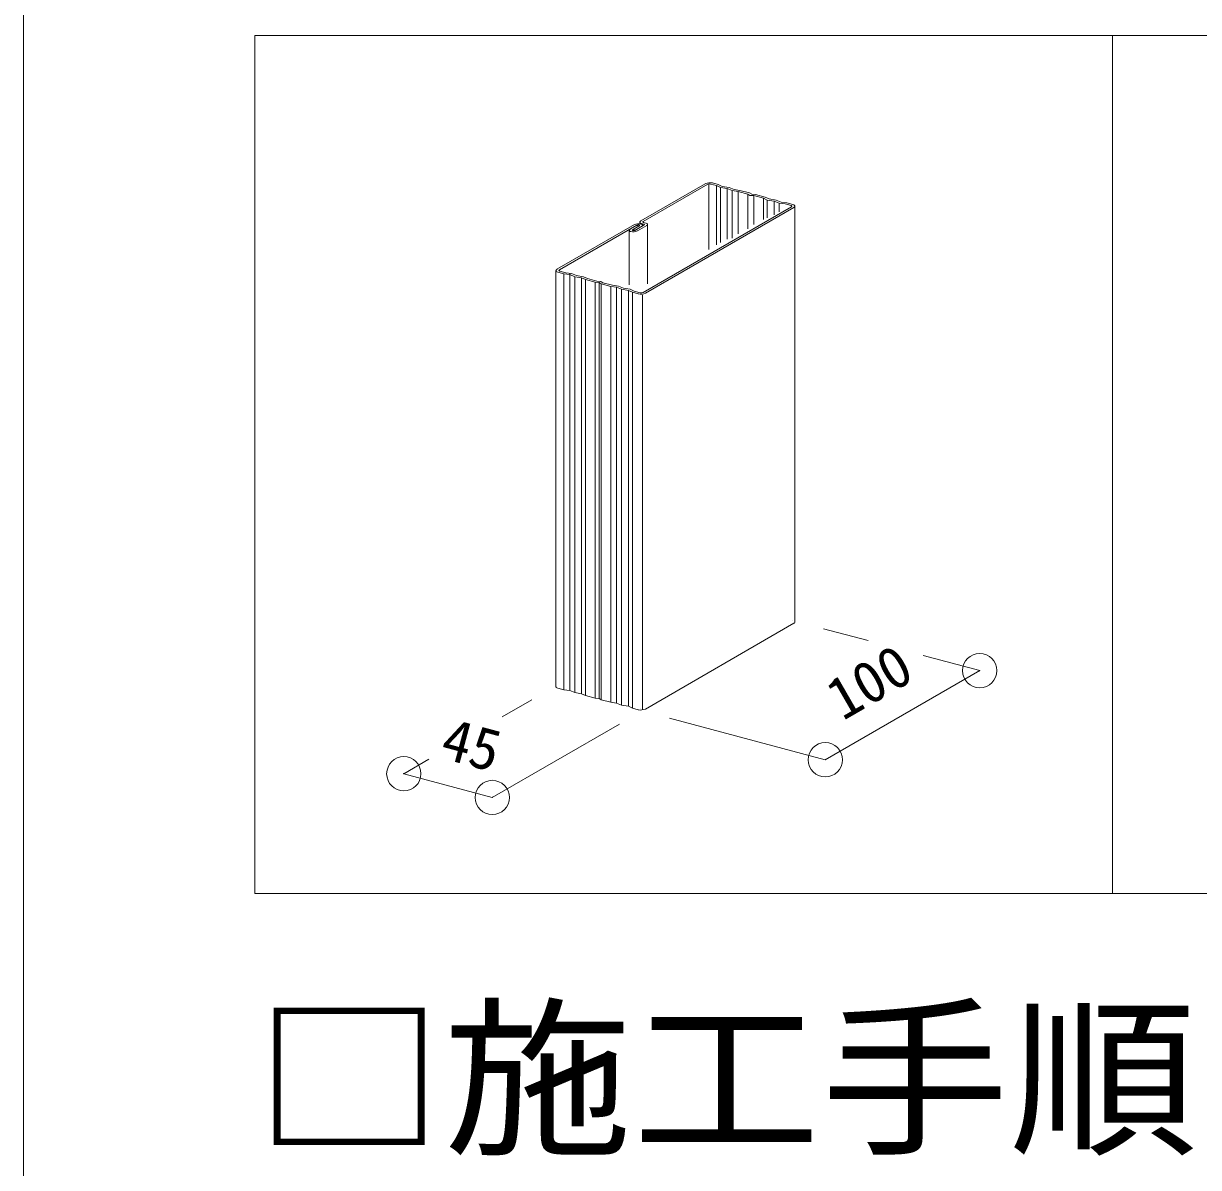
# Model space of a CAD drawing. Units: millimetres on the paper. Extents: x -195 to 195, y -140 to 138.
# Drawn here: x -195 to -174.45, y 102.71 to 122.71 of the extents above; entities that cross this region are included whole.
import ezdxf
from ezdxf.enums import TextEntityAlignment as Align

# ---------------------------------------------------------------- set-up
doc = ezdxf.new("R2010")
doc.units = ezdxf.units.MM
doc.header["$PDMODE"] = 32
doc.header["$PDSIZE"] = 0.6
doc.layers.add('0-2_SQバー', color=7, linetype='Continuous', lineweight=18)
doc.layers.add('F-3_ランナー', color=4, linetype='Continuous', lineweight=9)
doc.layers.add('F-6_文字・矢印', color=4, linetype='Continuous')
doc.styles.add('ＭＳ ゴシック', font='')
doc.styles.get('ＭＳ ゴシック').set_extended_font_data('MS Gothic')

msp = doc.modelspace()

# ---------------------------------------------------------------- linework, layer by layer
at = {"layer": '0-2_SQバー'}
for p, q in [((-184.203, 119.263), (-183.075, 119.914)), ((-184.161, 119.252), (-183.033, 119.903)), ((-182.879, 119.88), (-182.984, 119.908)), ((-182.847, 119.899), (-182.951, 119.927)), ((-182.5, 119.778), (-182.332, 119.733)), ((-182.468, 119.797), (-182.299, 119.752)), ((-182.227, 119.705), (-182.059, 119.66)), ((-182.195, 119.724), (-182.026, 119.679)), ((-184.162, 118.013), (-181.569, 119.511)), ((-184.121, 118.002), (-181.526, 119.5)), ((-181.68, 119.559), (-181.575, 119.531)), ((-181.647, 119.577), (-181.543, 119.549)), ((-184.19, 119.218), (-184.147, 119.207)), ((-184.157, 119.237), (-184.115, 119.226)), ((-185.669, 118.417), (-184.314, 119.199)), ((-185.627, 118.405), (-184.272, 119.188)), ((-184.347, 119.109), (-184.23, 119.177)), ((-184.342, 119.112), (-184.301, 119.101)), ((-184.305, 119.098), (-184.142, 119.192)), ((-184.276, 119.185), (-184.234, 119.174)), ((-184.263, 119.087), (-184.099, 119.182)), ((-185.516, 118.357), (-185.621, 118.385)), ((-185.549, 118.339), (-185.655, 118.367)), ((-185.17, 118.237), (-185.001, 118.192)), ((-185.137, 118.256), (-184.969, 118.211)), ((-184.864, 118.183), (-184.696, 118.138)), ((-184.897, 118.164), (-184.728, 118.119)), ((-184.349, 118.017), (-184.246, 117.99)), ((-184.317, 118.036), (-184.213, 118.008)), ((-184.121, 110.729), (-181.526, 112.228)), ((-185.549, 111.066), (-185.655, 111.094)), ((-185.17, 110.964), (-185.001, 110.919)), ((-184.897, 110.891), (-184.728, 110.846)), ((-184.349, 110.745), (-184.246, 110.717))]:
    msp.add_line(p, q, dxfattribs=at)
at = {"layer": '0-2_SQバー', "color": 4, "lineweight": 9}
for p, q in [((-183.011, 119.909), (-183.011, 118.765)), ((-182.879, 119.88), (-182.879, 118.843)), ((-182.81, 119.848), (-182.81, 118.885)), ((-182.69, 119.829), (-182.69, 118.946)), ((-182.602, 119.792), (-182.602, 118.963)), ((-182.5, 119.778), (-182.5, 119.036)), ((-182.332, 119.733), (-182.332, 119.122)), ((-182.227, 119.705), (-182.227, 119.2)), ((-182.059, 119.66), (-182.059, 119.285)), ((-181.99, 119.628), (-181.99, 119.319)), ((-181.869, 119.609), (-181.869, 119.367)), ((-181.781, 119.572), (-181.781, 119.421)), ((-184.404, 118.144), (-184.404, 119.098)), ((-184.084, 118.162), (-184.084, 119.2)), ((-185.549, 118.339), (-185.549, 111.066)), ((-185.447, 111.053), (-185.447, 118.344)), ((-185.359, 118.288), (-185.359, 111.015)), ((-185.239, 110.997), (-185.239, 118.269)), ((-185.17, 110.964), (-185.17, 118.237)), ((-185.001, 118.192), (-185.001, 110.919)), ((-184.933, 110.915), (-184.933, 118.187)), ((-184.897, 110.891), (-184.897, 118.164)), ((-184.728, 118.119), (-184.728, 110.846)), ((-184.627, 118.105), (-184.627, 110.833)), ((-184.539, 110.795), (-184.539, 118.068)), ((-184.418, 118.049), (-184.418, 110.777)), ((-184.349, 110.745), (-184.349, 118.017)), ((-181.005, 112.132), (-180.227, 111.924)), ((-179.265, 111.666), (-178.272, 111.4)), ((-180.976, 109.841), (-178.273, 111.401)), ((-186.108, 110.89), (-186.627, 110.591)), ((-183.699, 110.57), (-180.976, 109.841)), ((-184.577, 110.466), (-186.801, 109.182)), ((-187.908, 109.851), (-188.348, 109.597)), ((-188.348, 109.597), (-186.801, 109.182))]:
    msp.add_line(p, q, dxfattribs=at)
at = {"layer": '0-2_SQバー', "color": 3}
for p, q in [((-181.509, 112.249), (-181.509, 119.524)), ((-185.687, 118.39), (-185.687, 111.117)), ((-184.175, 117.971), (-184.175, 110.713))]:
    msp.add_line(p, q, dxfattribs=at)
at = {"layer": '0-2_SQバー'}
for points in [[(-182.879, 119.88), (-182.81, 119.848), (-182.69, 119.829), (-182.602, 119.792), (-182.5, 119.778)], [(-182.847, 119.899), (-182.778, 119.867), (-182.657, 119.848), (-182.569, 119.811), (-182.468, 119.797)], [(-182.332, 119.733), (-182.296, 119.71), (-182.227, 119.705)], [(-182.299, 119.752), (-182.263, 119.729), (-182.195, 119.724)], [(-182.059, 119.66), (-181.99, 119.628), (-181.869, 119.609), (-181.781, 119.572), (-181.68, 119.559)], [(-182.026, 119.679), (-181.957, 119.647), (-181.837, 119.628), (-181.749, 119.591), (-181.647, 119.577)], [(-185.17, 118.237), (-185.239, 118.269), (-185.359, 118.288), (-185.447, 118.325), (-185.549, 118.339)], [(-185.137, 118.256), (-185.206, 118.288), (-185.327, 118.307), (-185.415, 118.344), (-185.516, 118.357)], [(-184.897, 118.164), (-184.933, 118.187), (-185.001, 118.192)], [(-184.864, 118.183), (-184.9, 118.206), (-184.969, 118.211)], [(-184.349, 118.017), (-184.418, 118.049), (-184.539, 118.068), (-184.627, 118.105), (-184.728, 118.119)], [(-184.317, 118.036), (-184.386, 118.068), (-184.506, 118.087), (-184.594, 118.124), (-184.696, 118.138)], [(-185.17, 110.964), (-185.239, 110.997), (-185.359, 111.015), (-185.447, 111.053), (-185.549, 111.066)], [(-184.897, 110.891), (-184.933, 110.915), (-185.001, 110.919)], [(-184.349, 110.745), (-184.418, 110.777), (-184.539, 110.795), (-184.627, 110.833), (-184.728, 110.846)]]:
    msp.add_lwpolyline(points, dxfattribs=at)
for centre, radius, start, end in [((-182.995, 119.745), 0.187, 76.4174, 115.1932), ((-183.001, 119.835), 0.0748, 76.4174, 115.1932), ((-182.986, 119.891), 0.0174, 83.631, 83.6311), ((-182.956, 119.883), 0.0436, 83.631, 83.6311), ((-181.585, 119.494), 0.0382, 63.1291, 74.5715), ((-181.593, 119.458), 0.0748, 76.4174, 76.4179), ((-181.577, 119.513), 0.0174, 83.631, 83.6311), ((-181.579, 119.529), 0.0209, 298.9932, 322.6818), ((-181.579, 119.529), 0.0213, 298.34956, 298.34959), ((-181.582, 119.503), 0.0279, 50.9955, 60.9936), ((-181.57, 119.519), 0.0083, 18.3262, 46.8176), ((-181.568, 119.52), 0.0061, 326.649, 19.3447), ((-181.548, 119.506), 0.0436, 83.631, 83.6311), ((-181.568, 119.457), 0.0956, 63.1291, 74.5715), ((-181.587, 119.367), 0.187, 76.4174, 76.4179), ((-181.553, 119.545), 0.0521, 298.9932, 322.6818), ((-181.553, 119.546), 0.0533, 298.34956, 298.34959), ((-181.559, 119.481), 0.0697, 50.9955, 60.9936), ((-181.529, 119.52), 0.0209, 18.3262, 46.8176), ((-181.524, 119.522), 0.0154, 326.649, 19.3447), ((-184.242, 119.047), 0.168, 76.4174, 115.1932), ((-184.198, 119.239), 0.0211, 149.1963, 182.6544), ((-184.208, 119.239), 0.0105, 185.2295, 230.6299), ((-184.181, 119.227), 0.0417, 121.9226, 147.4363), ((-184.171, 119.287), 0.071, 231.876, 255.5219), ((-184.131, 119.111), 0.168, 115.1931, 115.1932), ((-184.207, 119.171), 0.0392, 83.631, 83.6311), ((-184.225, 119.127), 0.086, 63.1291, 74.5715), ((-184.174, 119.272), 0.0559, 254.9207, 255.0793), ((-184.217, 119.149), 0.0627, 50.9955, 60.9936), ((-184.154, 119.24), 0.0139, 121.9226, 147.4363), ((-184.159, 119.244), 0.007, 149.1963, 182.6544), ((-184.163, 119.244), 0.0035, 185.2295, 230.6299), ((-184.151, 119.26), 0.0237, 231.876, 255.5219), ((-184.152, 119.255), 0.0186, 254.9207, 255.0793), ((-184.149, 119.194), 0.0131, 83.631, 83.6311), ((-184.155, 119.179), 0.0287, 63.1291, 74.5715), ((-184.152, 119.187), 0.0209, 50.9955, 60.9936), ((-184.143, 119.198), 0.0063, 18.3262, 46.8176), ((-184.119, 119.187), 0.0392, 83.631, 83.6311), ((-184.138, 119.143), 0.086, 63.1291, 74.5715), ((-184.129, 119.165), 0.0627, 50.9955, 60.9936), ((-184.102, 119.2), 0.0188, 18.3262, 46.8176), ((-184.098, 119.201), 0.0138, 326.649, 19.3447), ((-184.383, 119.097), 0.0211, 149.1963, 182.6544), ((-184.394, 119.097), 0.0105, 185.2295, 230.6299), ((-184.366, 119.085), 0.0417, 121.9226, 147.4363), ((-184.357, 119.144), 0.071, 231.876, 255.5219), ((-184.317, 118.968), 0.168, 115.1931, 115.1932), ((-184.335, 119.239), 0.168, 256.4175, 295.1932), ((-184.36, 119.13), 0.0559, 254.9207, 255.0793), ((-184.345, 119.101), 0.007, 149.1963, 182.6544), ((-184.339, 119.098), 0.0139, 121.9226, 147.4363), ((-184.348, 119.101), 0.0035, 185.2295, 230.6299), ((-184.336, 119.117), 0.0237, 231.876, 255.5219), ((-184.323, 119.059), 0.0561, 115.1931, 115.1932), ((-184.329, 119.149), 0.0561, 256.4175, 295.1932), ((-184.337, 119.112), 0.0186, 254.9207, 255.0793), ((-184.323, 119.059), 0.0561, 76.4174, 76.4175), ((-184.311, 119.1), 0.0131, 83.631, 83.6311), ((-184.312, 119.112), 0.0156, 298.9932, 301.0068), ((-184.312, 119.112), 0.016, 298.34956, 298.34959), ((-184.248, 119.137), 0.0561, 76.4174, 115.1932), ((-184.286, 119.128), 0.0469, 298.9932, 301.0068), ((-184.286, 119.129), 0.0479, 298.34956, 298.34959), ((-184.236, 119.179), 0.0131, 83.631, 83.6311), ((-184.242, 119.164), 0.0287, 63.1291, 74.5715), ((-184.24, 119.171), 0.0209, 50.9955, 60.9936), ((-184.238, 119.19), 0.0156, 298.9932, 322.6818), ((-184.238, 119.191), 0.016, 298.34956, 298.34959), ((-184.231, 119.183), 0.0063, 18.3262, 46.8176), ((-184.229, 119.183), 0.0046, 326.649, 19.3447), ((-184.211, 119.206), 0.0469, 298.9932, 322.6818), ((-184.211, 119.208), 0.0479, 298.34956, 298.34959), ((-184.19, 119.184), 0.0188, 18.3262, 46.8176), ((-184.185, 119.186), 0.0138, 326.649, 19.3447), ((-184.15, 119.206), 0.0156, 298.9932, 322.6818), ((-184.15, 119.206), 0.016, 298.34956, 298.34959), ((-184.141, 119.199), 0.0046, 326.649, 19.3447), ((-184.123, 119.222), 0.0469, 298.9932, 322.6818), ((-184.123, 119.223), 0.0479, 298.34956, 298.34959), ((-185.663, 118.39), 0.0235, 149.1963, 182.6544), ((-185.675, 118.39), 0.0117, 185.2295, 230.6299), ((-185.644, 118.377), 0.0464, 121.9226, 147.4363), ((-185.634, 118.443), 0.0789, 231.876, 254.478), ((-185.589, 118.247), 0.187, 115.1931, 115.1932), ((-185.625, 118.395), 0.0094, 149.1963, 182.6544), ((-185.629, 118.395), 0.0047, 185.2295, 230.6299), ((-185.617, 118.39), 0.0186, 121.9226, 147.4363), ((-185.613, 118.416), 0.0316, 231.876, 255.5219), ((-185.595, 118.338), 0.0748, 115.1931, 115.1932), ((-185.614, 118.409), 0.0248, 254.9207, 255.0793), ((-185.637, 118.427), 0.0621, 254.9207, 255.0793), ((-184.201, 118.171), 0.187, 256.4175, 295.1932), ((-184.229, 118.049), 0.0621, 254.9207, 255.0793), ((-184.195, 118.081), 0.0748, 256.4175, 295.1932), ((-184.206, 118.032), 0.0248, 254.9207, 255.0793), ((-184.173, 118.032), 0.0213, 298.34956, 298.34959), ((-184.147, 118.049), 0.0533, 298.34956, 298.34959), ((-181.587, 112.095), 0.187, 76.4174, 76.4179), ((-181.548, 112.233), 0.0436, 83.631, 83.6311), ((-181.553, 112.272), 0.0521, 298.9932, 322.6818), ((-181.553, 112.274), 0.0533, 298.34956, 298.34959), ((-181.524, 112.249), 0.0154, 326.649, 0), ((-185.663, 111.117), 0.0235, 180, 182.6544), ((-185.675, 111.117), 0.0117, 185.2295, 230.6299), ((-185.634, 111.17), 0.0789, 231.876, 254.478), ((-185.637, 111.154), 0.0621, 254.9207, 255.0793), ((-184.201, 110.898), 0.187, 256.4175, 295.1932), ((-184.229, 110.777), 0.0621, 254.9207, 255.0793), ((-184.206, 110.759), 0.0248, 254.9207, 255.0793), ((-184.147, 110.776), 0.0533, 298.34956, 298.34959)]:
    msp.add_arc(centre, radius, start, end, dxfattribs=at)
for p in [(-178.274, 111.401), (-180.976, 109.841), (-188.348, 109.597), (-186.801, 109.182)]:
    msp.add_point(p, dxfattribs=at)
at = {"layer": 'F-3_ランナー', "color": 3, "lineweight": 18}
for p, q in [((-195, 137.5), (-195, -137.5)), ((-190.954, 122.506), (-1.954, 122.506)), ((-190.954, 122.506), (-190.954, 107.506)), ((-190.954, 107.506), (-1.954, 107.506))]:
    msp.add_line(p, q, dxfattribs=at)
at = {"layer": 'F-3_ランナー'}
msp.add_line((-175.954, 122.506), (-175.954, 107.506), dxfattribs=at)

# ---------------------------------------------------------------- texts
at = {"layer": '0-2_SQバー', "style": 'ＭＳ ゴシック'}
for s, rotation, p in [('100', 30, (-180.563, 110.324)), ('45', 345, (-187.798, 109.669))]:
    msp.add_text(s, height=0.7331, rotation=rotation, dxfattribs=at).set_placement(p, align=Align.BOTTOM_LEFT)
at = {"layer": 'F-6_文字・矢印', "color": 7, "style": 'ＭＳ ゴシック', "width": 1.1}
msp.add_text('□施工手順', height=2.199, dxfattribs=at).set_placement((-190.954, 102.506), align=Align.BOTTOM_LEFT)

doc.saveas('drawing.dxf')
